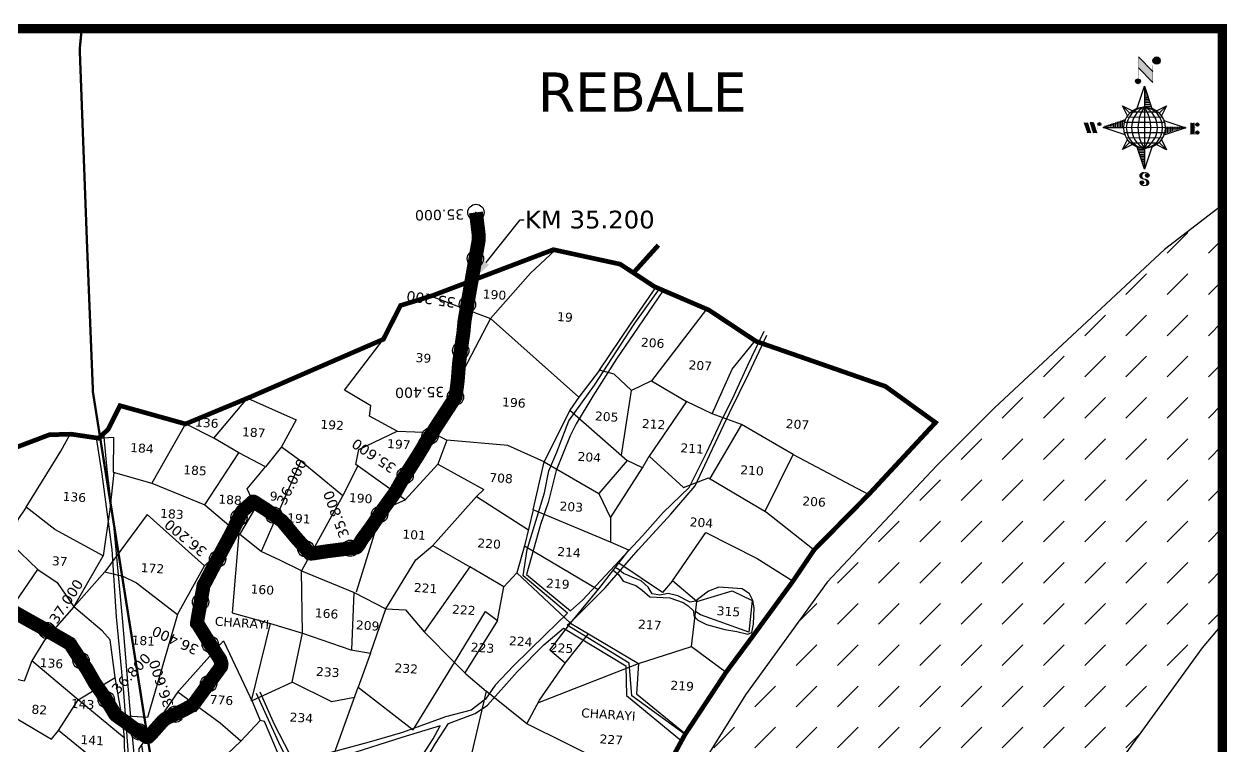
# Model space of a CAD drawing. Header units: inches. Extents: x 387166 to 391512, y 1838909 to 1843742.
# Drawn here: x 388933 to 391512, y 1842194 to 1843742 of the extents above; entities that cross this region are included whole.
import ezdxf
from ezdxf import colors
from ezdxf.entities.mleader import LeaderData, LeaderLine
from ezdxf.math import Vec2, Vec3

# ---------------------------------------------------------------- set-up
doc = ezdxf.new("R2010")
doc.units = ezdxf.units.IN
doc.header["$MEASUREMENT"] = 0
doc.header["$PDMODE"] = 32
doc.header["$PDSIZE"] = 35
for name, color, linetype in [('BND', 6, 'Continuous'), ('bord', 1, 'Continuous'), ('FRL', 3, 'Continuous'), ('NALA', 4, 'Continuous'), ('points', 161, 'Continuous'), ('ROAD', 1, 'Continuous'), ('ROADS', 50, 'Continuous'), ('SY.AREA', 7, 'Continuous'), ('TEXT', 7, 'Continuous'), ('VILLAGE AREA', 1, 'Continuous')]:
    doc.layers.add(name, color=color, linetype=linetype)
doc.styles.get("Standard").update_dxf_attribs({"font": 'verdana.ttf'})
pattern_1 = [(267.297113149, (-8720374.938, 50637915.138), (10.5367255337, -0.497431438), [])]
pattern_2 = [(357.297113149, (-8720374.938, 50637915.138), (0.497431438, 10.5367255337), [])]

# ---------------------------------------------------------------- blocks, each defined once
blk = doc.blocks.new('*X23')
at = {"color": 0, "linetype": 'Continuous'}
for p, q in [((6321.56, 239.21), (6322.58, 240.23)), ((6321.57, 239.39), (6322.52, 240.35)), ((6321.58, 239.58), (6322.47, 240.46)), ((6321.59, 239.95), (6322.35, 240.7)), ((6321.59, 239.76), (6322.41, 240.58)), ((6321.6, 240.13), (6322.29, 240.82)), ((6321.61, 240.32), (6322.32, 241.03)), ((6321.62, 240.5), (6322.34, 241.22)), ((6321.67, 239.14), (6322.64, 240.11)), ((6321.76, 239.05), (6322.69, 239.99)), ((6321.77, 240.83), (6322.36, 241.41)), ((6321.84, 238.96), (6322.78, 239.9)), ((6321.93, 238.86), (6322.87, 239.81)), ((6322.01, 238.77), (6322.96, 239.72)), ((6322.08, 241.31), (6322.37, 241.61)), ((6322.1, 238.68), (6323.05, 239.64)), ((6322.18, 238.59), (6323.14, 239.55)), ((6322.27, 238.5), (6323.23, 239.46)), ((6322.41, 238.46), (6323.32, 239.37)), ((6322.54, 238.41), (6323.44, 239.31)), ((6322.67, 238.37), (6323.56, 239.26)), ((6322.8, 238.32), (6323.68, 239.2)), ((6322.93, 238.28), (6323.8, 239.15)), ((6323.06, 238.23), (6323.92, 239.09)), ((6323.19, 238.18), (6324.04, 239.03)), ((6323.33, 238.15), (6324.16, 238.98)), ((6323.5, 238.14), (6324.28, 238.92)), ((6323.67, 238.13), (6324.39, 238.85)), ((6323.83, 238.12), (6324.56, 238.84)), ((6324.1, 238.21), (6324.73, 238.84)), ((6324.34, 238.27), (6324.9, 238.83)), ((6324.59, 238.34), (6325.07, 238.82)), ((6324.83, 238.41), (6325.24, 238.81)), ((6325.08, 238.48), (6325.41, 238.81)), ((6325.4, 238.63), (6325.57, 238.8))]:
    blk.add_line(p, q, dxfattribs=at)
blk = doc.blocks.new('*X22')
at = {"color": 0, "linetype": 'Continuous'}
for p, q in [((6324.43, 240.3), (6324.53, 240.41)), ((6324.56, 240.26), (6324.76, 240.46)), ((6324.7, 240.22), (6325, 240.52)), ((6324.83, 240.18), (6325.23, 240.57)), ((6324.97, 240.14), (6325.45, 240.62)), ((6325.1, 240.1), (6325.63, 240.62)), ((6325.23, 240.05), (6325.8, 240.62)), ((6325.34, 239.97), (6325.98, 240.62)), ((6325.44, 239.9), (6326.1, 240.56)), ((6325.54, 239.83), (6326.22, 240.51)), ((6325.65, 239.75), (6326.35, 240.46)), ((6325.75, 239.68), (6326.47, 240.4)), ((6325.85, 239.61), (6326.59, 240.35)), ((6325.95, 239.53), (6326.72, 240.3)), ((6326.04, 239.44), (6326.84, 240.24)), ((6326.12, 239.35), (6326.96, 240.19)), ((6326.21, 239.25), (6327.06, 240.1)), ((6326.29, 239.16), (6327.14, 240.01)), ((6326.38, 239.07), (6327.22, 239.91)), ((6326.46, 238.98), (6327.3, 239.81)), ((6326.55, 238.89), (6327.38, 239.72)), ((6326.63, 238.8), (6327.46, 239.62)), ((6326.72, 238.7), (6327.54, 239.52)), ((6326.79, 238.6), (6327.62, 239.43)), ((6326.79, 236.48), (6327.35, 237.04)), ((6326.84, 238.47), (6327.7, 239.33)), ((6326.88, 238.34), (6327.78, 239.23)), ((6326.92, 236.78), (6327.58, 237.45)), ((6326.93, 238.21), (6327.85, 239.13)), ((6326.98, 238.08), (6327.85, 238.95)), ((6327, 237.93), (6327.84, 238.77)), ((6327.01, 237.76), (6327.84, 238.59)), ((6327.02, 237.6), (6327.84, 238.41)), ((6327.03, 237.43), (6327.83, 238.23)), ((6327.04, 237.26), (6327.83, 238.05)), ((6327.05, 237.09), (6327.81, 237.85))]:
    blk.add_line(p, q, dxfattribs=at)
blk = doc.blocks.new('H')
at = {"layer": 'bord', "extrusion": (0.000427885, 0.004792, 0.999988)}
h = blk.add_hatch(dxfattribs=at)
h.set_pattern_fill('LINE', color=8, scale=84.387686, angle=-2.70289, style=0)
h.set_pattern_definition(pattern_2)
h.paths.add_polyline_path([(-492.5, 785.6, -0.090992), (-448, 775.2), (-486.5, 912)])
h = blk.add_hatch(dxfattribs=at)
h.set_pattern_fill('LINE', color=8, scale=84.387686, angle=-92.70289, style=0)
h.set_pattern_definition(pattern_1)
h.paths.add_polyline_path([(-624.9, 665.1, -0.090992), (-614.5, 709.6), (-751.3, 671.1)])
h = blk.add_hatch(dxfattribs=at)
h.set_pattern_fill('LINE', color=8, scale=84.387686, angle=-92.70289, style=0)
h.set_pattern_definition(pattern_1)
h.paths.add_polyline_path([(-245.6, 647.2), (-372, 653.2, -0.090992), (-382.4, 608.7)])
h = blk.add_hatch(dxfattribs=at)
h.set_pattern_fill('LINE', color=8, scale=84.387686, angle=-2.70289, style=0)
h.set_pattern_definition(pattern_2)
h.paths.add_polyline_path([(-504.4, 532.7, -0.090992), (-548.9, 543.1), (-510.4, 406.3)])
for p, q in [((-516.2, 1087.1, -1217.1), (-431.5, 994, -1216.7)), ((-519.4, 1020.4, -1216.8), (-434.7, 927.3, -1216.4)), ((-538.3, 773.7, -1215.6), (-487, 906.2, -1216.3)), ((-487, 906.2, -1216.3), (-493, 779.8, -1215.7)), ((-487, 906.2, -1216.3), (-448.5, 769.4, -1215.7)), ((-626.7, 793.8, -1215.7), (-566.8, 760.2, -1215.6)), ((-626.7, 793.8, -1215.7), (-584.1, 747, -1215.5)), ((-598.9, 731, -1215.4), (-626.7, 793.8, -1215.7)), ((-421.3, 753.3, -1215.6), (-358.5, 781.1, -1215.7)), ((-358.5, 781.1, -1215.7), (-405.3, 738.5, -1215.5)), ((-358.5, 781.1, -1215.7), (-392.1, 721.2, -1215.4)), ((-864.7, 700.9, -1215.1), (-846.9, 637.7, -1214.9)), ((-846.9, 700.1, -1215.1), (-829.1, 636.9, -1214.9)), ((-829.1, 699.2, -1215.2), (-811.3, 636, -1214.9)), ((-829.1, 699.2, -1215.2), (-811.3, 698.4, -1215.2)), ((-811.3, 698.4, -1215.2), (-793.5, 635.2, -1214.9)), ((-751.8, 665.3, -1215), (-615, 703.8, -1215.3)), ((-751.8, 665.3, -1215), (-625.4, 659.3, -1215)), ((-619.3, 614, -1214.8), (-751.8, 665.3, -1215)), ((-378.6, 692.6, -1215.3), (-246.1, 641.4, -1215.1)), ((-213.5, 669.3, -1215.3), (-216.7, 600.8, -1214.9)), ((-197.2, 599.9, -1214.9), (-193.9, 668.4, -1215.3)), ((-246.1, 641.4, -1215.1), (-382.9, 602.9, -1214.9)), ((-372.5, 647.4, -1215.1), (-246.1, 641.4, -1215.1)), ((-639.4, 525.6, -1214.4), (-605.8, 585.5, -1214.7)), ((-639.4, 525.6, -1214.4), (-592.6, 568.1, -1214.6)), ((-576.6, 553.3, -1214.6), (-639.4, 525.6, -1214.4)), ((-510.9, 400.5, -1213.9), (-549.4, 537.2, -1214.5)), ((-459.6, 533, -1214.5), (-510.9, 400.5, -1213.9)), ((-504.9, 526.9, -1214.5), (-510.9, 400.5, -1213.9)), ((-371.2, 512.9, -1214.5), (-431.1, 546.5, -1214.6)), ((-371.2, 512.9, -1214.5), (-413.8, 559.7, -1214.7)), ((-399, 575.7, -1214.7), (-371.2, 512.9, -1214.5))]:
    blk.add_line(p, q, dxfattribs=at)
at = {"layer": 'bord', "color": 8, "linetype": 'ByBlock', "extrusion": (0.000427885, 0.004792, 0.999988)}
for p, q in [((-410.8, 744.2, -1215.5), (-578.1, 752.1, -1215.5)), ((-493, 779.8, -1215.7), (-504.9, 526.9, -1214.5)), ((-375, 679.2, -1215.3), (-619.9, 690.7, -1215.2)), ((-386.5, 711.4, -1215.4), (-605.5, 721.7, -1215.4)), ((-372.5, 647.4, -1215.1), (-625.4, 659.3, -1215)), ((-378, 615.9, -1214.9), (-622.9, 627.5, -1214.9)), ((-392.4, 584.9, -1214.8), (-611.4, 595.3, -1214.7)), ((-419.8, 554.6, -1214.6), (-587.1, 562.5, -1214.6))]:
    blk.add_line(p, q, dxfattribs=at)
at = {"layer": 'bord', "extrusion": (0.000427885, 0.004792, 0.999988), "elevation": -1212.1}
for points, const_width in [([(-522, 959.6), (-515.7, 1092.9)], 1.61), ([(-434.2, 933.1), (-427.9, 1066.5)], 1.61), ([(-870.1, 707), (-846.4, 705.9)], 0.642), ([(-828.6, 642.7), (-821, 678)], 0.642), ([(-793, 641), (-781.6, 693.9)], 0.642), ([(-222.7, 675.6), (-173.8, 673.3)], 0.706), ([(-828.6, 642.7), (-855.2, 643.9)], 0.642), ([(-810.8, 641.8), (-784.1, 640.6)], 0.642), ([(-177.1, 604.8), (-226, 607.1)], 0.706), ([(-194.8, 644.8), (-185, 644.4)], 0.706)]:
    blk.add_lwpolyline(points, dxfattribs=dict(at, const_width=const_width))
for points, const_width in [([(-413.7, 1073.1, 1), (-397.6, 1057.7, 1)], 22.3), ([(-530.3, 949.5, 1), (-519.6, 939.3, 1)], 14.8), ([(-775.9, 696.6, 1), (-769.5, 690.4, 1)], 8.9), ([(-177.8, 666.9, 1), (-170.8, 660.1, 1)], 9.79), ([(-180.1, 618, 1), (-173.1, 611.2, 1)], 9.79), ([(-489.8, 361.7, 1), (-498.1, 369.1, 1)], 11.1), ([(-525.2, 321.6, 1), (-533.4, 328.9, 1)], 11.1)]:
    blk.add_lwpolyline(points, format="xyb", close=True, dxfattribs=dict(at, const_width=const_width))
for points in [[(-537, 317.4), (-530.7, 310.5), (-519.8, 306.8), (-504.9, 306.9), (-493.9, 310), (-486.3, 317.7), (-486.5, 325.8), (-490.6, 333.3), (-493.5, 336.2), (-502.8, 340.9), (-522.5, 347.3), (-530.4, 351.6), (-533.7, 354.6), (-537.4, 362.6), (-537, 373.4), (-530, 380.7), (-520, 384.1), (-503.5, 384.2), (-492.5, 379.9), (-487.1, 373.3)], [(-522.5, 347.6), (-526.2, 353.8), (-527.8, 360.6), (-527.9, 370.6), (-525.9, 375.5), (-521.3, 381.2), (-514.5, 384.4)], [(-504.9, 306.9), (-499, 312.4), (-497, 319.4), (-497.5, 326.5), (-501.2, 335.4), (-509.2, 343.2)]]:
    blk.add_lwpolyline(points, dxfattribs=at)
at = {"layer": 'bord', "extrusion": (0.000427885, 0.004792, 0.999988)}
for centre, radius in [((-405.6, 1065.4, -1212.1), 22.3), ((-525, 944.4, -1212.1), 14.8), ((-498.4, 659.1, -1212.1), 126.6), ((-772.7, 693.5, -1212.1), 8.9), ((-174.3, 663.5, -1212.1), 9.79), ((-176.6, 614.6, -1212.1), 9.79), ((-494, 365.4, -1212.1), 11.1), ((-529.3, 325.2, -1212.1), 11.1)]:
    blk.add_circle(centre, radius, dxfattribs=at)
at = {"layer": 'bord', "color": 8, "linetype": 'ByBlock', "extrusion": (0.000427885, 0.004792, 0.999988)}
for centre, radius, start, end in [((-481.5, 658.3, -1212.1), 127.7, 94.92536, 259.66906), ((-436.8, 656.2, -1212.1), 140.8, 113.28644, 241.30798), ((-315.9, 650.5, -1212.1), 222.3, 142.58916, 212.00526), ((-560.1, 662.1, -1212.1), 140.8, 293.28644, 61.30798), ((-681, 667.8, -1212.1), 222.3, 322.58916, 32.00526), ((-515.4, 659.9, -1212.1), 127.7, 274.92536, 79.66906)]:
    blk.add_arc(centre, radius, start, end, dxfattribs=at)
at = {"layer": 'bord', "extrusion": (0.000427885, 0.004792, 0.999988)}
for points in [[(-515.7, 1092.9, -1212.1), (-431, 999.8, -1212.1), (-518.9, 1026.2, -1212.1), (-434.2, 933.1, -1212.1)], [(-864.1, 706.7, -1212.1), (-846.4, 705.9, -1212.1), (-846.3, 643.5, -1212.1), (-828.6, 642.7, -1212.1)], [(-828.6, 705, -1212.1), (-810.8, 704.2, -1212.1), (-810.8, 641.8, -1212.1), (-793, 641, -1212.1)], [(-193.4, 674.2, -1212.1), (-196.6, 605.7, -1212.1), (-213, 675.1, -1212.1), (-216.2, 606.7, -1212.1)]]:
    blk.add_solid(points, dxfattribs=at)
at = {"layer": 'bord', "extrusion": (0.000427885, 0.004792, 0.999988), "xscale": 7.977342409717546, "yscale": 7.977342408231451, "zscale": 7.977342408476333, "rotation": 138.0840426661453}
for name, p in [('*X22', (38300.5, -31929.4, -1212.1)), ('*X23', (38314.4, -31950.9, -1212.1))]:
    blk.add_blockref(name, p, dxfattribs=at)

msp = doc.modelspace()

# ---------------------------------------------------------------- hatches: boundary and pattern name
h = msp.add_hatch()
h.set_pattern_fill('DASH', color=4, scale=500, angle=45)
h.paths.add_polyline_path([(390312.8, 1842037.2), (390155.3, 1841823.2), (390133.9, 1841745.9), (390094.4, 1841528.7), (390016, 1841369.3), (389854.1, 1841171.9), (389790.5, 1841124.2), (389737.5, 1841060.7), (389616.7, 1840935.9), (389554.5, 1840853.8), (389431.9, 1840667.9), (389330.5, 1840558.2), (389163.6, 1840421), (389065.2, 1840318.8), (388934, 1840254.6), (388805.5, 1840207.4), (388651.7, 1840153.5), (388550.7, 1840125.9), (388422.1, 1840107.6), (388315.5, 1840090.3), (388267, 1840070.6), (388208, 1840043.1), (388107, 1839952.7), (388032.3, 1839887.1), (388024.6, 1839887.1), (387989.9, 1839894.9), (387961.6, 1839906.4), (387939.7, 1839905.1), (387902.5, 1839879.4), (387787.8, 1839816.4), (387706.8, 1839759.9), (387490.6, 1839667.2), (387271.9, 1839588.7), (387175.6, 1839559.8), (387175.6, 1839109.1), (387196.2, 1839098.1), (387250.2, 1839091.6), (387322.6, 1839089.5), (387561.1, 1839129.6), (387680.3, 1839140), (387815.1, 1839162.4), (387899.8, 1839178), (388210.9, 1839361.6), (388399.6, 1839422.5), (388566, 1839533.4), (388799.1, 1839644.2), (389371, 1839940.5), (389756.6, 1840142), (389900.1, 1840276.4), (390324.9, 1840968), (390748.2, 1841448.1), (391056.6, 1841849.3), (391459.4, 1842404.7), (391501.7, 1842454.5), (391501.7, 1843354), (391377.7, 1843259.1), (391013.5, 1842919.1), (390889.6, 1842795.5), (390654.6, 1842545.6), (390479.3, 1842304.1)])
h.paths.add_polyline_path([(389585.2, 1840250.1), (390143, 1841005.7), (390043, 1841079.6), (389485.2, 1840324)], flags=24)

# ---------------------------------------------------------------- linework, layer by layer
for points, const_width in [([(387175.6, 1838919.1), (391501.7, 1838919.1), (391501.7, 1843732.2), (387175.6, 1843732.2)], 20), ([(391501.7, 1843732.2), (391153.7, 1843732.2), (391153.7, 1843354), (391501.7, 1843354)], 0.285)]:
    msp.add_lwpolyline(points, close=True, dxfattribs=dict(const_width=const_width))
at = {"color": 4}
for points in [[(391501.7, 1843354), (391377.7, 1843259.1), (391013.5, 1842919.1), (390889.6, 1842795.5), (390654.6, 1842545.6), (390479.3, 1842304.1), (390312.8, 1842037.2), (390155.3, 1841823.2), (390133.9, 1841745.9), (390094.4, 1841528.7), (390016, 1841369.3), (389854.1, 1841171.9), (389790.5, 1841124.2), (389737.5, 1841060.7), (389616.7, 1840935.9)], [(387175.6, 1839109.1), (387196.2, 1839098.1), (387250.2, 1839091.6), (387322.6, 1839089.5), (387561.1, 1839129.6), (387680.3, 1839140), (387815.1, 1839162.4), (387899.8, 1839178), (388210.9, 1839361.6), (388399.6, 1839422.5), (388566, 1839533.4), (388799.1, 1839644.2), (389371, 1839940.5), (389756.6, 1840142), (389900.1, 1840276.4), (390324.9, 1840968), (390748.2, 1841448.1), (391056.6, 1841849.3), (391459.4, 1842404.7), (391501.7, 1842454.5)]]:
    msp.add_lwpolyline(points, dxfattribs=at)
at = {"layer": 'BND', "lineweight": 30, "const_width": 10}
for points in [[(390292.7, 1843268.1), (390239.1, 1843208.7), (390210.7, 1843227.3), (390067.4, 1843258.4), (389808.1, 1843159.8), (389739.8, 1843138.7), (389702.9, 1843066.2), (389547.1, 1842998.7), (389418.1, 1842942.6), (389278.7, 1842884.7), (389138.3, 1842923.9), (389112.5, 1842872.4), (389091.7, 1842854.2), (389033.4, 1842862.8), (388986.8, 1842861.5), (388815.1, 1842796.4)], [(390285.4, 1842100.6), (390349.8, 1842218.9), (390437.7, 1842352.2), (390490.9, 1842424), (390580.8, 1842547), (390626.6, 1842614.7), (390743.7, 1842733.5), (390886.9, 1842887.7), (390779.6, 1842965.2), (390502.2, 1843061.8), (390401.2, 1843128.8), (390284, 1843179.2), (390239.1, 1843208.7)]]:
    msp.add_lwpolyline(points, dxfattribs=at)
at = {"layer": 'FRL', "color": 84, "const_width": 30}
msp.add_lwpolyline([(388911.1, 1842481.5), (388942.7, 1842463.6), (388977.8, 1842444.1), (389025.4, 1842416.7), (389028.2, 1842415), (389030.6, 1842413.7), (389032.4, 1842411.6), (389034.3, 1842408.2), (389047, 1842388.8), (389066.9, 1842359.4), (389084.2, 1842329.2), (389107, 1842296.3), (389126.7, 1842263.7), (389127.6, 1842262.3), (389128.7, 1842261.4), (389130.1, 1842259.7), (389132.9, 1842257.6), (389147.3, 1842247.6), (389168.3, 1842232), (389192, 1842215.7), (389193.7, 1842214.5), (389196, 1842213.2), (389197.6, 1842213.2), (389198.9, 1842213.6), (389200.1, 1842214.5), (389201.3, 1842216), (389204.6, 1842219), (389229.6, 1842247.2), (389231.2, 1842248.7), (389233.2, 1842250.7), (389236.6, 1842253), (389240.5, 1842255.1), (389256.4, 1842262.3), (389274.7, 1842271.1), (389291.9, 1842280.6), (389293.8, 1842281), (389295.9, 1842283.4), (389311, 1842304.1), (389355, 1842364.3), (389355.7, 1842367.6), (389355.9, 1842370), (389355, 1842373.9), (389354.1, 1842375.3), (389353.3, 1842379.3), (389344.9, 1842392.3), (389333.5, 1842409.5), (389305.2, 1842455.3), (389303.6, 1842457.1), (389303.6, 1842459.8), (389304.6, 1842465.9), (389316.5, 1842533), (389316.7, 1842535.3), (389317.4, 1842538.6), (389319.9, 1842542.9), (389344.4, 1842589.5), (389376.9, 1842649.8), (389398.7, 1842695), (389400.6, 1842697.8), (389404.6, 1842701.3), (389421.4, 1842716.4), (389422.9, 1842717.8), (389425.2, 1842717.8), (389426.9, 1842717.1), (389429.9, 1842714.9), (389453.5, 1842699.8), (389481.3, 1842679.6), (389485.8, 1842676.5), (389512.5, 1842644.4), (389544.6, 1842608), (389545.6, 1842607), (389547.8, 1842606.7), (389553, 1842607.2), (389581.5, 1842611.6), (389641.9, 1842619.3), (389644.4, 1842619.6), (389646.2, 1842620.6), (389650.7, 1842626.3), (389657.9, 1842638.2), (389676.1, 1842662.9), (389695, 1842690.7), (389702.8, 1842702.7), (389728.8, 1842738.6), (389740.9, 1842760.3), (389775.1, 1842814), (389790.1, 1842838.6), (389792.6, 1842844), (389806.4, 1842863.2), (389817.4, 1842880.8), (389839, 1842913.8), (389854.5, 1842937.7), (389855.6, 1842939.3), (389858, 1842943.5), (389859.7, 1842956.9), (389862.4, 1842978), (389865.5, 1843017.6), (389874.6, 1843080.6), (389876.9, 1843105.4), (389895.5, 1843211.5), (389907.1, 1843277.4), (389907.1, 1843281.9), (389907.1, 1843285.3), (389907.1, 1843292.2), (389903.9, 1843318.5), (389901.4, 1843338.2)], dxfattribs=at)
at = {"layer": 'FRL', "color": 82}
msp.add_lwpolyline([(389901.4, 1843338.2), (389903.9, 1843318.5), (389907.1, 1843292.2), (389907.1, 1843285.3), (389907.1, 1843281.9), (389907.1, 1843277.4), (389895.5, 1843211.5), (389876.9, 1843105.4), (389874.6, 1843080.6), (389865.5, 1843017.6), (389862.4, 1842978), (389859.7, 1842956.9), (389858, 1842943.5), (389855.6, 1842939.3), (389854.5, 1842937.7), (389839, 1842913.8), (389817.4, 1842880.8), (389806.4, 1842863.2), (389792.6, 1842844), (389790.1, 1842838.6), (389775.1, 1842814), (389740.9, 1842760.3), (389728.8, 1842738.6), (389702.8, 1842702.7), (389695, 1842690.7), (389676.1, 1842662.9), (389657.9, 1842638.2), (389650.7, 1842626.3), (389646.2, 1842620.6), (389644.4, 1842619.6), (389641.9, 1842619.3), (389581.5, 1842611.6), (389553, 1842607.2), (389547.8, 1842606.7), (389545.6, 1842607), (389544.6, 1842608), (389512.5, 1842644.4), (389485.8, 1842676.5), (389481.3, 1842679.6), (389453.5, 1842699.8), (389429.9, 1842714.9), (389426.9, 1842717.1), (389425.2, 1842717.8), (389422.9, 1842717.8), (389421.4, 1842716.4), (389404.6, 1842701.3), (389400.6, 1842697.8), (389398.7, 1842695), (389376.9, 1842649.8), (389344.4, 1842589.5), (389319.9, 1842542.9), (389317.4, 1842538.6), (389316.7, 1842535.3), (389316.5, 1842533), (389304.6, 1842465.9), (389303.6, 1842459.8), (389303.6, 1842457.1), (389305.2, 1842455.3), (389333.5, 1842409.5), (389344.9, 1842392.3), (389353.3, 1842379.3), (389354.1, 1842375.3), (389355, 1842373.9), (389355.9, 1842370), (389355.7, 1842367.6), (389355, 1842364.3), (389311, 1842304.1), (389295.9, 1842283.4), (389293.8, 1842281), (389291.9, 1842280.6), (389274.7, 1842271.1), (389256.4, 1842262.3), (389240.5, 1842255.1), (389236.6, 1842253), (389233.2, 1842250.7), (389231.2, 1842248.7), (389229.6, 1842247.2), (389204.6, 1842219), (389201.3, 1842216), (389200.1, 1842214.5), (389198.9, 1842213.6), (389197.6, 1842213.2), (389196, 1842213.2), (389193.7, 1842214.5), (389192, 1842215.7), (389168.3, 1842232), (389147.3, 1842247.6), (389132.9, 1842257.6), (389130.1, 1842259.7), (389128.7, 1842261.4), (389127.6, 1842262.3), (389126.7, 1842263.7), (389107, 1842296.3), (389084.2, 1842329.2), (389066.9, 1842359.4), (389047, 1842388.8), (389034.3, 1842408.2), (389032.4, 1842411.6), (389030.6, 1842413.7), (389028.2, 1842415), (389025.4, 1842416.7), (388977.8, 1842444.1), (388942.7, 1842463.6), (388911.1, 1842481.5)], dxfattribs=at)
at = {"layer": 'NALA'}
for points in [[(390195.8, 1842571.2), (390208, 1842561.5), (390217.4, 1842547.8), (390244.1, 1842538.6), (390257.7, 1842528.2), (390274.2, 1842514.1), (390316.9, 1842512.1), (390345.6, 1842501.9), (390356.6, 1842494.9), (390367.8, 1842484.2), (390368.7, 1842473.5), (390377.2, 1842463.8), (390396, 1842454.3), (390435.4, 1842444.2), (390460.8, 1842439.8), (390484.6, 1842433.9), (390493.2, 1842437.3), (390496.7, 1842455.7), (390497.8, 1842490.4), (390495.3, 1842506), (390488.3, 1842520.7), (390472.3, 1842531.3), (390422.2, 1842534.5), (390400.3, 1842526.1), (390381.9, 1842512.2), (390371.9, 1842504.6), (390361.1, 1842502.9), (390334.6, 1842516.1), (390313.5, 1842521), (390295.9, 1842517.8), (390279.4, 1842520.1), (390270.4, 1842534.5), (390255.5, 1842548.5), (390241.2, 1842554.2), (390230, 1842558.9), (390217.6, 1842564.1), (390208.2, 1842571.8), (390200.3, 1842577)], [(389514.4, 1842129.2), (389478.9, 1842201.6), (389431.1, 1842306.4)], [(389438, 1842310), (389469.1, 1842241.1), (389500.7, 1842178.5), (389523.2, 1842137.3), (389543, 1842098.4), (389564.1, 1842058.7), (389582.3, 1842026.1), (389607.8, 1842000.8), (389624.8, 1841971.8), (389645.2, 1841941.9), (389658, 1841925), (389692.5, 1841929.8), (389744.5, 1841956.4), (389769.7, 1841947), (389824.5, 1841894.3), (389839.5, 1841867.5), (389855.4, 1841854.6), (389891, 1841886.5), (389916, 1841916.9), (389947.2, 1841913.5), (389978.9, 1841907.9), (389995.5, 1841901.1)]]:
    msp.add_lwpolyline(points, dxfattribs=at)
at = {"layer": 'points'}
for p in [(389901.4, 1843338.2), (389900.4, 1843239.2), (389883.1, 1843140.7), (389868.9, 1843041.7), (389857.5, 1842942.5), (389803.1, 1842858.6), (389749.7, 1842774.1), (389393.4, 1842684), (389468.6, 1842688.9), (389694.9, 1842690.6), (389537, 1842616.6), (389631.9, 1842618), (389347.5, 1842595.2), (389311.2, 1842503.2), (388981.8, 1842441.8), (389331.9, 1842412.1), (389054.8, 1842377.3), (389328.2, 1842327.7), (389108.9, 1842293.3), (389256.4, 1842262.2), (389179, 1842224.6)]:
    msp.add_point(p, dxfattribs=at)
at = {"layer": 'ROAD'}
for points in [[(390098.1, 1842478.7), (390002.6, 1842559.1), (390011.6, 1842615.7), (390048.6, 1842736.9), (390058, 1842784.3), (390075.1, 1842824), (390100.9, 1842891.5), (390155.9, 1842967.9), (390240.7, 1843098.6), (390294.9, 1843174.5)], [(390303.2, 1843170.9), (390249.5, 1843092.5), (390203.1, 1843024.6), (390151.8, 1842944.4), (390116.4, 1842885), (390103.8, 1842859.2), (390073.5, 1842785.1), (390056.4, 1842716.6), (390039.7, 1842669.1), (390009.9, 1842562.1), (390103.9, 1842484.3)], [(390103.9, 1842484.3), (390130.1, 1842506.5), (390258.7, 1842644.9), (390302.8, 1842694.6), (390359, 1842748.4), (390396.6, 1842824), (390425.7, 1842887.4), (390455.2, 1842946.6), (390484.4, 1843011), (390519.6, 1843083.3)], [(389103, 1842864), (389109.8, 1842786.9), (389124.1, 1842668.3), (389135.3, 1842553.3), (389144.2, 1842452.7), (389157.3, 1842297), (389168.7, 1842167.7), (389175.6, 1842121.1), (389186.2, 1842098.4), (389212.7, 1842076.9)], [(389212.9, 1842073.9), (389182.3, 1842091), (389167, 1842119.1), (389158.1, 1842156.9), (389151, 1842252.1), (389146.8, 1842308.8), (389131.1, 1842470.8), (389121.2, 1842615.7), (389100.1, 1842776.7), (389087.7, 1842854.8)], [(390098.1, 1842478.7), (390050.7, 1842433.2), (389982, 1842365.9), (389942.8, 1842324.9), (389922, 1842294.3), (389891.1, 1842270.9), (389836.3, 1842256.9), (389743.8, 1842223.3), (389672.3, 1842202.1), (389545.1, 1842168.2)], [(390349.8, 1842218.9), (390235.5, 1842301.7), (390230.1, 1842371.4), (390097.1, 1842453.2)], [(390089.4, 1842446.7), (390222.9, 1842366.3), (390224.4, 1842302.4), (390342.3, 1842205.1)], [(389768.1, 1842145.2), (389810, 1842209.4), (389825.1, 1842237.7), (389742.5, 1842212.4), (389626.3, 1842175.3)]]:
    msp.add_lwpolyline(points, dxfattribs=at)
at = {"layer": 'ROADS', "color": 40, "const_width": 5}
msp.add_lwpolyline([(389056.2, 1843732.2), (389051.9, 1843688.7), (389067.9, 1843259.8), (389080.3, 1842952.3), (389165.2, 1842417.2), (389250.3, 1841875), (389267.6, 1841708.5), (389134.1, 1841305.3), (388975.8, 1840824.8)], dxfattribs=at)
at = {"layer": 'SY.AREA'}
for points in [[(390166.3, 1843000.1), (390122.1, 1842942.2), (389932.6, 1843110.9), (390018.4, 1843208.3), (390071, 1843257.6)], [(390278, 1842977.3), (390235.2, 1842956.2), (390198.1, 1842991.6), (390166.3, 1843000.1), (390232.8, 1843098.5), (390287.5, 1843177.6)], [(389805.3, 1843158.9), (389932.6, 1843110.9), (389842.9, 1842938.3), (389805.2, 1842866.8)], [(390396.1, 1843131), (390278, 1842977.3), (390352.8, 1842932.6)], [(389732.6, 1842868.9), (389672.9, 1842901.7), (389676.3, 1842923.6), (389619.3, 1842957.1), (389702.9, 1843066.2)], [(390408, 1842906.4), (390451.1, 1843002.1), (390500.2, 1843063.1)], [(390122.1, 1842942.2), (390102.5, 1842914), (390047.7, 1842803.3)], [(390213.3, 1842817.5), (390235.2, 1842956.2)], [(389411.5, 1842939.9), (389515.7, 1842893.4), (389484.4, 1842835.7), (389450, 1842792.9), (389393.2, 1842822.5), (389339.5, 1842854.2), (389411.5, 1842939.9)], [(390471.2, 1842883.6), (390408, 1842906.4), (390352.8, 1842932.6), (390272.6, 1842815.5)], [(390102.5, 1842914), (390225.9, 1842806.5)], [(389339.5, 1842854.2), (389278.7, 1842884.7), (389206.3, 1842757.5), (389320.1, 1842711.2), (389393.2, 1842822.5)], [(389819.5, 1842798.1), (389749.4, 1842722.1), (389643.9, 1842797.5), (389650.1, 1842830), (389732.6, 1842868.9), (389808.3, 1842866.7), (389839, 1842849.9)], [(390581.5, 1842818.9), (390471.2, 1842883.6), (390403, 1842767.4)], [(388936.8, 1842706.4), (388994.5, 1842798.1), (389011.2, 1842826.1), (389031, 1842861.1)], [(389091.7, 1842854.2), (389124.5, 1842856.3), (389123.5, 1842781.1), (389206.3, 1842757.5)], [(390047.7, 1842803.3), (389969.9, 1842838.7), (389839, 1842849.9), (389819.5, 1842798.1), (389918.1, 1842744.1), (389903, 1842728.9), (390014.2, 1842657.9)], [(389484.4, 1842835.7), (389525.9, 1842805.7), (389440.7, 1842611.2), (389395.3, 1842647.7)], [(390258.4, 1842790.3), (390272.6, 1842815.5), (390346.5, 1842748.6), (390400.2, 1842769.1), (390524.8, 1842695.7), (390626.6, 1842614.7)], [(390521.9, 1842697.4), (390581.5, 1842818.9), (390743.7, 1842733.5)], [(389320.1, 1842711.2), (389395.3, 1842647.7), (389429.3, 1842705.2), (389411.1, 1842745.4), (389450, 1842792.9)], [(389525.9, 1842805.7), (389615.7, 1842731.4), (389527.3, 1842570), (389481.1, 1842592.5), (389440.7, 1842611.2)], [(389648, 1842794.6), (389615.7, 1842731.4)], [(390024.4, 1842700.6), (390047.7, 1842803.3), (390164.8, 1842735.3), (390189.7, 1842683.4), (390189.9, 1842631.5)], [(390189.7, 1842683.4), (390258.4, 1842790.3), (390225.9, 1842806.5), (390164.8, 1842735.3)], [(389125.1, 1842780.7), (389116.6, 1842701.2), (389101.8, 1842601.9), (388998.6, 1842658.1), (388936.8, 1842706.4), (388918.1, 1842677.6)], [(388962.2, 1842572.6), (388907.1, 1842625.2), (388919.1, 1842677), (388854.6, 1842718.8), (388839.2, 1842709.7), (388703.7, 1842557.4), (388782.6, 1842458.1), (388852.7, 1842412.4)], [(389645.5, 1842524.7), (389699.9, 1842699.7), (389749.4, 1842722.1)], [(389903, 1842728.9), (389809.3, 1842623.8)], [(389392.7, 1842649.9), (389319.1, 1842580.5), (389196.5, 1842690.4), (389105.9, 1842567.5), (389144.3, 1842558.3), (389173.6, 1842544.3), (389261.2, 1842476.2), (389319.1, 1842580.5)], [(390093, 1842371.4), (390059.9, 1842399.3), (390104.5, 1842457.6), (390164.6, 1842531), (390229.1, 1842614.1), (390189.9, 1842631.5), (390024.4, 1842700.6), (390005.9, 1842623.3), (389988.9, 1842565.1)], [(389392.7, 1842649.9), (389378.4, 1842480), (389460.9, 1842456.6), (389529.8, 1842436.1), (389527.3, 1842570), (389640.2, 1842523.3)], [(390363.7, 1842407.6), (390375.3, 1842504.1), (390323.2, 1842548.2), (390394.6, 1842652.1), (390504.2, 1842596.5), (390581.3, 1842547.7)], [(389635.5, 1842400.1), (389640.2, 1842523.3), (389707.9, 1842488.6), (389772.4, 1842593.3), (389809.3, 1842623.8), (389888.3, 1842578.4), (389790.7, 1842438.9)], [(390005.9, 1842623.3), (390163.4, 1842529.5)], [(389039.1, 1842492.5), (389101.8, 1842601.9)], [(390323.2, 1842548.2), (390301.5, 1842523.1), (390207.6, 1842586.4)], [(389039.1, 1842492.5), (388976.7, 1842420.8), (388949.4, 1842376.6), (388932.5, 1842333.4), (388824.5, 1842357.9), (388853.7, 1842414.4), (388962.2, 1842572.6), (389003.3, 1842544.5), (389039.1, 1842492.5)], [(389261.2, 1842476.2), (389197.1, 1842255.1), (389142.2, 1842258.7), (389128.1, 1842340.8), (389117.2, 1842422.1), (389099.7, 1842441.3), (389039.1, 1842492.5), (389105.9, 1842567.5)], [(389947.4, 1842463.1), (389961.5, 1842535.4), (389888.3, 1842578.4)], [(389961.5, 1842535.4), (389988.9, 1842565.1), (390104.5, 1842457.6), (390250, 1842371), (390245.8, 1842305.7), (390350.5, 1842220)], [(390375.3, 1842504.1), (390450.8, 1842527), (390493.7, 1842505.8), (390486.4, 1842438.3), (390422.8, 1842460.9), (390382.9, 1842475.6), (390372.7, 1842482.1)], [(389675.5, 1842393.1), (389707.9, 1842488.6), (389750.1, 1842485.9), (389790.7, 1842438.9), (389855.6, 1842373.4)], [(389855.6, 1842373.4), (389921.7, 1842482.2), (389947.4, 1842463.1), (389877.7, 1842350.9)], [(389420.5, 1842291.2), (389460.9, 1842456.6)], [(389641.2, 1842298.3), (389592.2, 1842289.1), (389507.5, 1842330.9), (389529.8, 1842436.1), (389633, 1842400.6), (389675.5, 1842393.1), (389649.2, 1842320.2)], [(390010.6, 1842241.6), (390037.5, 1842292.4), (390093, 1842371.4), (390142.6, 1842435)], [(389181.4, 1842130.1), (389179.4, 1842187.7), (389264.2, 1842312.1), (389360.4, 1842419.9), (389422.8, 1842286.5), (389438.5, 1842249.1), (389397.3, 1842204.8), (389352.8, 1842243.1), (389262.5, 1842309.5)], [(390034.5, 1842286.8), (390250, 1842371), (390363.7, 1842407.6), (390437.7, 1842352.2)], [(388902.7, 1842229.1), (388917.7, 1842252.1), (388991.6, 1842209), (389006.2, 1842227.2), (389048.9, 1842293.4), (388949.4, 1842376.6)], [(389854.1, 1842080), (389824.3, 1842106.8), (389805, 1842140.2), (389755.7, 1842146.8), (389728.2, 1842086.2), (389664.9, 1842103.7), (389594.4, 1842169.4), (389649.2, 1842320.2), (389766.9, 1842228.6), (389855.6, 1842373.4), (389879.5, 1842349), (389923.6, 1842311.7)], [(389048.9, 1842293.4), (389128.1, 1842340.8)], [(389420.5, 1842291.2), (389507.5, 1842330.9)], [(390177.9, 1842158.9), (390010.6, 1842241.6), (389923.6, 1842311.7), (389892.9, 1842180.2), (389965.1, 1842112.4), (389961.7, 1842059.1), (389940.9, 1842060.3), (389933.4, 1842038.6), (389854.1, 1842080), (389892.9, 1842180.2)], [(389142.2, 1842258.7), (389147.1, 1842211.3), (389048.9, 1842293.4)], [(389463.4, 1842066.8), (389512.2, 1842111.8), (389478.3, 1842176.1), (389448.3, 1842246.5), (389438.5, 1842249.1)], [(389147.1, 1842211.3), (389147.9, 1842164.3), (389122.8, 1842132.4), (389006.2, 1842227.2)], [(389397.3, 1842204.8), (389340, 1842150), (389303.3, 1842057.6), (389264, 1842071.6), (389255.5, 1842059.7), (389200.8, 1842089.1), (389185.2, 1842196.3)]]:
    msp.add_lwpolyline(points, dxfattribs=at)
at = {"layer": 'VILLAGE AREA'}
for points in [[(390097.1, 1842453.2), (390108.6, 1842463), (390178.4, 1842533.6), (390249.3, 1842614.6), (390319.6, 1842691.2), (390371.4, 1842751.8), (390403.1, 1842819.2), (390445.2, 1842908.7), (390486.9, 1842992.8), (390525.2, 1843075.1)], [(389150.3, 1841137.4), (389179.9, 1841173.9), (389216.6, 1841198.7), (389306.7, 1841217.3), (389333.8, 1841229), (389390.2, 1841291), (389448.6, 1841362.2), (389493, 1841403.3), (389548.3, 1841457), (389575.7, 1841502.5), (389625.5, 1841589.7), (389668.5, 1841668.7), (389698.7, 1841763.3), (389730.8, 1841889.7), (389748.2, 1841967.4), (389759.4, 1842054), (389769.4, 1842123.3), (389814.5, 1842199.4), (389842.3, 1842242.6), (389900, 1842263.9), (389926.4, 1842282), (389989.5, 1842353.5), (390047.2, 1842411), (390089.4, 1842446.7)]]:
    msp.add_lwpolyline(points, dxfattribs=at)

# ---------------------------------------------------------------- block references
at = {"xscale": 0.3507629639658533, "yscale": 0.3507629639658534, "zscale": 0.3507629639658534, "rotation": 2.579586838452599}
msp.add_blockref('H', (391520, 1843298.9, 425.9), dxfattribs=at)

# ---------------------------------------------------------------- texts
at = {"layer": 'points', "color": 1}
for s, rotation, p in [('35.000', 181.2581, (389876.1, 1843345.1)), ('35.200', 171.6203, (389858.8, 1843155.2)), ('35.400', 181.2581, (389833.4, 1842964.4)), ('35.600', 145.8119, (389732.2, 1842795.6)), ('36.000', 63.1529, (389492.3, 1842708.7)), ('35.800', 110.1155, (389630.1, 1842645.1)), ('36.200', 140.6372, (389326.5, 1842615.1)), ('37.000', 56.9163, (389003.1, 1842454)), ('36.400', 155.2429, (389309.2, 1842408.3)), ('36.800', 46.6658, (389133.8, 1842303.8)), ('36.600', 108.3103, (389253.5, 1842281.2))]:
    msp.add_text(s, height=22, rotation=rotation, dxfattribs=at).set_placement(p)
at = {"layer": 'TEXT', "color": 5}
msp.add_text('REBALE', height=83.99, dxfattribs=at).set_placement((390034.2, 1843554.5))
at = {"layer": 'TEXT'}
for s, height, p in [('190', 19.24, (389915.5, 1843154)), ('19', 19.24, (390075, 1843105.5)), ('206', 19.24, (390254.7, 1843050.6)), ('39', 19.24, (389771.5, 1843017.7)), ('207', 19.24, (390356.8, 1843002)), ('196', 19.24, (389957.1, 1842922.6)), ('136', 19.24, (389298.6, 1842879.3)), ('192', 19.24, (389567.4, 1842874.7)), ('205', 19.24, (390156.1, 1842892.5)), ('212', 19.24, (390256.7, 1842876.3)), ('207', 19.24, (390565.2, 1842876)), ('187', 19.24, (389399.4, 1842858.5)), ('184', 19.24, (389159.6, 1842824.8)), ('197', 19.24, (389710.4, 1842833.3)), ('211', 19.24, (390339.3, 1842824.1)), ('204', 19.24, (390118.8, 1842805.7)), ('185', 19.24, (389273.3, 1842777.2)), ('210', 19.24, (390467.6, 1842777.2)), ('708', 19.24, (389929.6, 1842760.6)), ('136', 19.24, (389014.6, 1842720.1)), ('9', 19.2, (389458.8, 1842720.9)), ('190', 19.24, (389628.6, 1842717.5)), ('188', 19.24, (389348.5, 1842714.2)), ('203', 19.24, (390080.1, 1842699.3)), ('206', 19.24, (390600.7, 1842710.2)), ('183', 19.24, (389223.8, 1842683.8)), ('191', 19.24, (389496, 1842674.1)), ('204', 19.24, (390359.2, 1842665.3)), ('101', 19.24, (389743.2, 1842639.1)), ('220', 19.24, (389904, 1842620.1)), ('214', 19.24, (390075.3, 1842601.8)), ('37', 19.24, (388991.7, 1842581.9)), ('172', 19.24, (389182.2, 1842567.3)), ('160', 19.24, (389417.7, 1842521.5)), ('221', 19.24, (389767.8, 1842524.7)), ('219', 19.24, (390051.3, 1842534.1)), ('166', 19.24, (389555.5, 1842470.3)), ('222', 19.24, (389849.7, 1842478)), ('315', 19.24, (390417.2, 1842474.9)), ('CHARAYI', 19.24, (389341, 1842452.3)), ('209', 19.24, (389643.5, 1842444.5)), ('217', 19.24, (390248.5, 1842446.1)), ('181', 19.24, (389162.5, 1842412.1)), ('224', 19.24, (389971.8, 1842410.5)), ('223', 19.24, (389889.8, 1842396.8)), ('225', 19.24, (390059.2, 1842396.3)), ('136', 19.24, (388965.5, 1842363.6)), ('233', 19.24, (389558, 1842344.7)), ('232', 19.24, (389726.3, 1842352.4)), ('219', 19.24, (390317.9, 1842315.2)), ('776', 19.24, (389330.1, 1842284.8)), ('82', 19.24, (388947.9, 1842263.6)), ('143', 19.24, (389032.4, 1842276)), ('CHARAYI', 19.24, (390126.6, 1842256)), ('234', 19.24, (389501.4, 1842246.8)), ('227', 19.24, (390166, 1842200)), ('141', 19.24, (389053, 1842198.6))]:
    msp.add_text(s, height=height, rotation=356.2839, dxfattribs=at).set_placement(p)

# ---------------------------------------------------------------- leaders
at = {"layer": 'TEXT', "color": 5}
ml = msp.add_multileader_mtext('Standard', dxfattribs=at)
ml.set_content('KM 35.200', color=5)
ml.set_leader_properties()
ml.build(insert=Vec2(0, 0))
ml.multileader.update_dxf_attribs({"arrow_head_size": 50})
ctx = ml.context
ctx.base_point, ctx.char_height, ctx.arrow_head_size, ctx.plane_origin = Vec3(390004.5, 1843322.6), 38, 50, Vec3(390170, 1843356.5)
notes = []
notes.append((ctx, [(0, (1, 1, 0), (389996.5, 1843322.6), (1, 0), 8, [(0, [(389892.1, 1843191.7)], 0, [])])]))
ctx.mtext.insert, ctx.mtext.flow_direction = Vec3(390006.5, 1843342), 5
for ctx, leaders in notes:
    for number, flags, end, landing, length, lines in leaders:
        leader = LeaderData()
        leader.index, (leader.has_last_leader_line, leader.has_dogleg_vector, leader.attachment_direction) = number, flags
        leader.last_leader_point, leader.dogleg_vector, leader.dogleg_length = Vec3(end), Vec3(landing), length
        for number, points, colour, breaks in lines:
            line = LeaderLine()
            line.index, line.vertices, line.color, line.breaks = number, Vec3.list(points), colors.encode_raw_color(colour), breaks
            leader.lines.append(line)
        ctx.leaders.append(leader)

doc.saveas('drawing.dxf')
